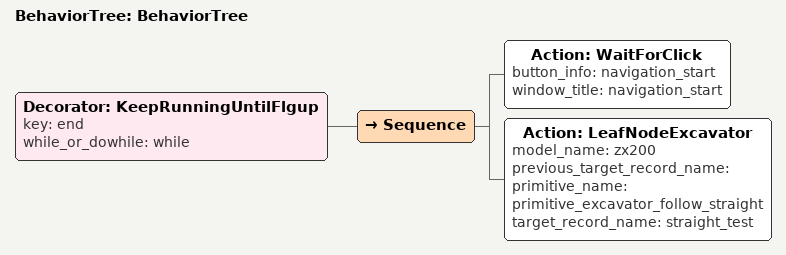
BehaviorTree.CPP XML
<?xml version="1.0"?>
<root main_tree_to_execute="BehaviorTree">
    <BehaviorTree ID="BehaviorTree">
        <Decorator ID="KeepRunningUntilFlgup" key="end" while_or_dowhile="while">
            <Sequence>
                <Action ID="WaitForClick" button_info="navigation_start" window_title="navigation_start"/>
                <Action ID="LeafNodeExcavator" model_name="zx200" previous_target_record_name="" primitive_name="primitive_excavator_follow_straight" target_record_name="straight_test"/>
            </Sequence>
        </Decorator>
    </BehaviorTree>
</root>
